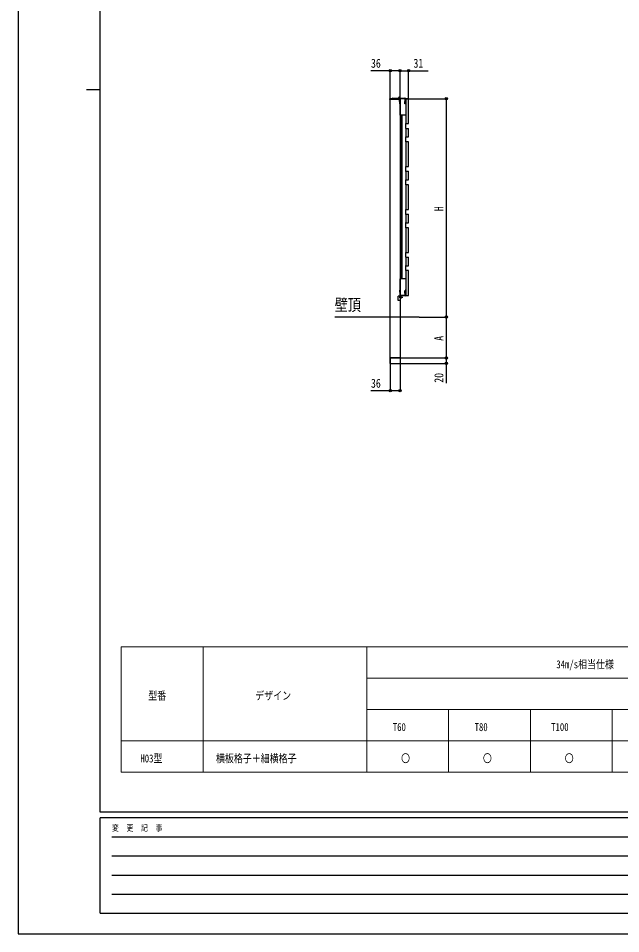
# Model space of a CAD drawing. Units: millimetres, scale not verified. Extents: x -4205 to 4205, y -2970 to 2970.
# Drawn here: x -4205 to -1996, y -2970 to 386 of the extents above; entities that cross this region are included whole.
import ezdxf
from ezdxf.enums import TextEntityAlignment as Align

# ---------------------------------------------------------------- set-up
doc = ezdxf.new("R2010")
doc.units = ezdxf.units.MM
doc.header["$LTSCALE"] = 10
doc.layers.add('0-1_TABLE1', color=7, linetype='Continuous', lineweight=18)
for name, color, linetype in [('0-2_USER1', 3, 'Continuous'), ('0-3_YKK_A1', 4, 'Continuous'), ('0-4_YKK_D', 6, 'Continuous'), ('0-5_YKK_ZWAK', 7, 'Continuous')]:
    doc.layers.add(name, color=color, linetype=linetype)
doc.styles.add('ＭＳ ゴシック', font='')
doc.styles.get('ＭＳ ゴシック').set_extended_font_data('MS Gothic')

msp = doc.modelspace()

# ---------------------------------------------------------------- linework, layer by layer
at = {"layer": '0-1_TABLE1'}
for p, q in [((-3827.33, -1918.42), (72.67, -1918.42)), ((-3827.33, -1918.42), (-3827.33, -2378.42)), ((-3527.33, -1918.42), (-3527.33, -2378.42)), ((-2927.33, -1918.42), (-2927.33, -2378.42)), ((-2927.33, -2033.42), (72.67, -2033.42)), ((-2927.33, -2148.42), (72.67, -2148.42)), ((-2627.33, -2148.42), (-2627.33, -2378.42)), ((-2327.33, -2148.42), (-2327.33, -2378.42)), ((-2027.33, -2148.42), (-2027.33, -2378.42)), ((-3827.33, -2263.42), (72.67, -2263.42)), ((-3827.33, -2378.42), (72.67, -2378.42))]:
    msp.add_line(p, q, dxfattribs=at)
at = {"layer": '0-3_YKK_A1'}
for p, q in [((-2842.89, 87.66), (-2842.89, 90.66)), ((-2809.09, 87.66), (-2842.89, 87.66)), ((-2841.69, 91.86), (-2787.92, 91.86)), ((-2840.89, -709.54), (-2840.89, 87.36)), ((-2831.89, 92.86), (-2787.92, 92.86)), ((-2804.11, 91.86), (-2812.06, 91.86)), ((-2810.16, 93.94), (-2809.23, 92.08)), ((-2809.23, 92.08), (-2808.09, 91.47)), ((-2809.09, 87.66), (-2804.89, 91.86)), ((-2808.51, 94.35), (-2808.51, 93.46)), ((-2808.09, 98.88), (-2808.09, 80.11)), ((-2808.09, 95.36), (-2808.09, 89.72)), ((-2787.41, 90.66), (-2806.09, 90.66)), ((-2805.34, 89.96), (-2805.34, 30.96)), ((-2804.89, 90.36), (-2804.89, -632.54)), ((-2804.89, 71.79), (-2804.89, 79.74)), ((-2784.44, 90.96), (-2804.34, 90.96)), ((-2785.72, 89.59), (-2786.35, 71.63)), ((-2784.73, 89.55), (-2785.21, 75.6)), ((-2784.19, 89.47), (-2784.19, 0.46)), ((-2774.59, 90.46), (-2783.19, 90.46)), ((-2773.59, 0.46), (-2773.59, 89.47)), ((-2784.44, 29.96), (-2804.34, 29.96)), ((-2802.09, -569.04), (-2802.09, 29.96)), ((-2797.69, -569.02), (-2797.69, 29.98)), ((-2797.39, -569.04), (-2797.39, 29.96)), ((-2784.19, -18.78), (-2784.19, -47.79)), ((-2783.89, -18.07), (-2783.89, -0.25)), ((-2783.19, -0.54), (-2774.59, -0.54)), ((-2783.19, -17.79), (-2774.59, -17.79)), ((-2773.59, -47.79), (-2773.59, -18.78)), ((-2783.89, -67.32), (-2783.89, -48.5)), ((-2783.19, -48.79), (-2774.59, -48.79)), ((-2774.59, -67.04), (-2783.19, -67.04)), ((-2784.19, -68.03), (-2784.19, -157.04)), ((-2773.59, -157.04), (-2773.59, -68.03)), ((-2783.89, -175.57), (-2783.89, -157.75)), ((-2783.19, -158.04), (-2774.59, -158.04)), ((-2784.19, -176.28), (-2784.19, -205.29)), ((-2783.19, -175.29), (-2774.59, -175.29)), ((-2773.59, -205.29), (-2773.59, -176.28)), ((-2784.19, -225.53), (-2784.19, -314.54)), ((-2783.89, -224.82), (-2783.89, -206)), ((-2783.19, -206.29), (-2774.59, -206.29)), ((-2774.59, -224.54), (-2783.19, -224.54)), ((-2773.59, -314.54), (-2773.59, -225.53)), ((-2784.19, -333.78), (-2784.19, -362.79)), ((-2783.89, -333.07), (-2783.89, -315.25)), ((-2783.19, -315.54), (-2774.59, -315.54)), ((-2783.19, -332.79), (-2774.59, -332.79)), ((-2773.59, -362.79), (-2773.59, -333.78)), ((-2783.89, -382.32), (-2783.89, -363.5)), ((-2783.19, -363.79), (-2774.59, -363.79)), ((-2784.19, -383.03), (-2784.19, -472.04)), ((-2774.59, -382.04), (-2783.19, -382.04)), ((-2773.59, -472.04), (-2773.59, -383.03)), ((-2784.19, -491.28), (-2784.19, -520.29)), ((-2783.89, -490.57), (-2783.89, -472.75)), ((-2783.19, -473.04), (-2774.59, -473.04)), ((-2783.19, -490.29), (-2774.59, -490.29)), ((-2773.59, -520.29), (-2773.59, -491.28)), ((-2783.89, -539.32), (-2783.89, -521)), ((-2783.19, -521.29), (-2774.59, -521.29)), ((-2805.34, -570.04), (-2805.34, -629.04)), ((-2784.44, -569.04), (-2804.34, -569.04)), ((-2784.19, -540.03), (-2784.19, -629.04)), ((-2774.59, -539.04), (-2783.19, -539.04)), ((-2773.59, -629.04), (-2773.59, -540.03)), ((-2811.89, -648.5), (-2811.89, -632.5)), ((-2802.89, -632.5), (-2811.89, -632.5)), ((-2795.39, -637.54), (-2808.43, -637.54)), ((-2804.89, -618.81), (-2804.89, -610.86)), ((-2804.89, -632.5), (-2804.89, -632)), ((-2804.89, -632.54), (-2804.89, -648.54)), ((-2784.44, -630.04), (-2804.34, -630.04)), ((-2802.89, -648.5), (-2802.89, -632)), ((-2802.89, -633.29), (-2802.89, -639.54)), ((-2802.89, -633.29), (-2802.38, -633.29)), ((-2802.89, -641.79), (-2802.89, -635.54)), ((-2802.39, -629.5), (-2786.49, -629.5)), ((-2786.49, -631.5), (-2802.39, -631.5)), ((-2802.38, -633.29), (-2802.38, -639.54)), ((-2802.38, -641.79), (-2802.38, -635.54)), ((-2787.29, -615.5), (-2786.69, -610.5)), ((-2786.49, -629.5), (-2787.29, -615.5)), ((-2784.7, -610.74), (-2786.69, -610.5)), ((-2785.28, -615.57), (-2784.7, -610.74)), ((-2784.49, -629.39), (-2785.28, -615.57)), ((-2783.19, -630.04), (-2774.59, -630.04)), ((-2802.89, -648.5), (-2811.89, -648.5)), ((-2804.89, -648.54), (-2804.89, -709.54)), ((-2802.89, -641.79), (-2802.38, -641.79)), ((-2735.55, -709.54), (-3044.76, -709.54)), ((-2804.89, -709.54), (-2804.89, -859.54)), ((-2804.69, -860.54), (-2841.09, -860.54)), ((-2841.09, -879.54), (-2804.69, -879.54))]:
    msp.add_line(p, q, dxfattribs=at)
for points in [[(-2807.66, 94.35), (-2807.66, 93.46), (-2808.51, 93.46)], [(-2806.01, 93.94), (-2806.94, 92.08), (-2808.09, 91.47)], [(-2806.96, 77.84), (-2805.1, 76.91), (-2804.49, 75.76)], [(-2806.96, 73.69), (-2805.1, 74.62), (-2804.49, 75.76)], [(-2786.35, 71.63), (-2787.55, 71.68), (-2786.91, 90.15)], [(-2806.96, -612.76), (-2805.1, -613.69), (-2804.49, -614.84)], [(-2806.96, -616.91), (-2805.1, -615.98), (-2804.49, -614.84)], [(-2800.79, -635.46), (-2802.7, -636.39), (-2803.31, -637.54)], [(-2800.79, -639.61), (-2802.7, -638.68), (-2803.31, -637.54)], [(-2804.89, -859.54), (-2840.89, -859.54), (-2840.89, -709.54)], [(-2841.09, -879.54), (-2841.09, -859.54), (-2804.69, -859.54), (-2804.69, -879.54)]]:
    msp.add_lwpolyline(points, dxfattribs=at)
for centre, radius, start, end in [((-2841.69, 90.66), 1.2, 90, 180), ((-2831.89, 91.86), 1, 90, 180), ((-2812.06, 92.14), 0.274, 142.28591, 270), ((-2808.09, 89.06), 5.3, 94.59941, 142.28591), ((-2808.09, 89.06), 5.3, 37.71409, 85.40059), ((-2802.09, 75.76), 5.3, 127.71409, 232.28591), ((-2804.34, 89.96), 1, 90, 180), ((-2805.16, 79.74), 0.274, 0, 127.71409), ((-2805.16, 71.79), 0.274, 232.28591, 0), ((-2804.11, 92.14), 0.274, 270, 37.71409), ((-2787.92, 89.66), 3.2, 358, 90), ((-2787.92, 89.66), 2.2, 358, 90), ((-2787.41, 90.16), 0.5, 358, 90), ((-2786.21, 75.63), 1, 268, 358), ((-2784.44, 89.96), 1, 25.92781, 90), ((-2804.34, 30.96), 1, 180, 270), ((-2784.44, 30.96), 1, 270, 284.47751), ((-2804.34, -570.04), 1, 90, 180), ((-2784.44, -570.04), 1, 75.52249, 90), ((-2802.09, -614.84), 5.3, 127.71409, 232.28591), ((-2804.34, -629.04), 1, 180, 270), ((-2805.16, -610.86), 0.274, 0, 127.71409), ((-2805.16, -618.81), 0.274, 232.28591, 0), ((-2802.39, -632), 2.5, 90, 180), ((-2802.39, -632), 0.5, 90, 180), ((-2805.92, -637.54), 5.53, 43.21261, 50.20587), ((-2805.92, -637.54), 5.53, 316.78739, 43.21261), ((-2786.49, -629.5), 2, 270, 3.27049), ((-2784.44, -629.04), 1, 270, 296.38953), ((-2805.92, -637.54), 5.53, 309.79413, 316.78739)]:
    msp.add_arc(centre, radius, start, end, dxfattribs=at)
for centre, major_axis in [((-2783.19, 89.46), (-0.71, 0.71)), ((-2774.59, 89.46), (0.71, 0.71)), ((-2783.19, 0.47), (-0.71, -0.71)), ((-2774.59, 0.47), (0.71, -0.71)), ((-2783.19, -18.79), (-0.71, 0.71)), ((-2774.59, -18.79), (0.71, 0.71)), ((-2783.19, -47.78), (-0.71, -0.71)), ((-2783.19, -68.04), (-0.71, 0.71)), ((-2774.59, -47.78), (0.71, -0.71)), ((-2774.59, -68.04), (0.71, 0.71)), ((-2783.19, -157.03), (-0.71, -0.71)), ((-2774.59, -157.03), (0.71, -0.71)), ((-2783.19, -176.29), (-0.71, 0.71)), ((-2774.59, -176.29), (0.71, 0.71)), ((-2783.19, -205.28), (-0.71, -0.71)), ((-2783.19, -225.54), (-0.71, 0.71)), ((-2774.59, -205.28), (0.71, -0.71)), ((-2774.59, -225.54), (0.71, 0.71)), ((-2783.19, -314.53), (-0.71, -0.71)), ((-2783.19, -333.79), (-0.71, 0.71)), ((-2774.59, -314.53), (0.71, -0.71)), ((-2774.59, -333.79), (0.71, 0.71)), ((-2783.19, -362.78), (-0.71, -0.71)), ((-2774.59, -362.78), (0.71, -0.71)), ((-2783.19, -383.04), (-0.71, 0.71)), ((-2774.59, -383.04), (0.71, 0.71)), ((-2783.19, -472.03), (-0.71, -0.71)), ((-2783.19, -491.29), (-0.71, 0.71)), ((-2774.59, -472.03), (0.71, -0.71)), ((-2774.59, -491.29), (0.71, 0.71)), ((-2783.19, -520.28), (-0.71, -0.71)), ((-2774.59, -520.28), (0.71, -0.71)), ((-2783.19, -540.04), (-0.71, 0.71)), ((-2774.59, -540.04), (0.71, 0.71)), ((-2783.19, -629.03), (-0.71, -0.71)), ((-2774.59, -629.03), (0.71, -0.71))]:
    msp.add_ellipse(centre, major_axis=major_axis, ratio=0.99628, start_param=5.4996506, end_param=7.06672, dxfattribs=at)
at = {"layer": '0-4_YKK_D'}
for p, q in [((-2840.89, 88.36), (-2840.89, 194.44)), ((-2804.89, 91.36), (-2804.89, 194.44)), ((-2804.89, 88.36), (-2804.89, 194.44)), ((-2773.89, 90.46), (-2773.89, 194.44)), ((-2787.87, 90.46), (-2634.55, 90.46)), ((-2635.55, 90.46), (-2635.55, -709.54)), ((-2734.55, -709.54), (-2634.55, -709.54)), ((-2734.55, -709.54), (-2634.55, -709.54)), ((-2635.55, -709.54), (-2635.55, -859.54)), ((-2840.89, -860.54), (-2840.89, -980.54)), ((-2804.89, -860.54), (-2804.89, -980.54)), ((-2803.69, -859.54), (-2634.55, -859.54)), ((-2803.69, -859.54), (-2634.55, -859.54)), ((-2803.69, -879.54), (-2634.55, -879.54))]:
    msp.add_line(p, q, dxfattribs=at)
for points in [[(-2804.89, 193.44), (-2840.89, 193.44), (-2912.69, 193.44)], [(-2804.89, 193.44), (-2773.89, 193.44), (-2702.09, 193.44)], [(-2635.55, -859.54), (-2635.55, -879.54), (-2635.55, -951.34)], [(-2804.89, -979.54), (-2840.89, -979.54), (-2912.69, -979.54)]]:
    msp.add_lwpolyline(points, dxfattribs=at)
for centre in [(-2840.89, 193.44), (-2804.89, 193.44), (-2804.89, 193.44), (-2773.89, 193.44), (-2635.55, 90.46), (-2635.55, -709.54), (-2635.55, -709.54), (-2635.55, -859.54), (-2635.55, -859.54), (-2635.55, -879.54), (-2840.89, -979.54), (-2804.89, -979.54)]:
    msp.add_circle(centre, 4.25, dxfattribs=at)
at = {"layer": '0-5_YKK_ZWAK'}
for p, q in [((-3904.98, -2525), (-3904.98, 2775)), ((-3954.98, 125), (-3904.98, 125)), ((3895.02, -2525), (-3904.98, -2525)), ((-1304.98, -2545), (-3904.98, -2545)), ((-3904.98, -2895), (-3904.98, -2545)), ((-3862.48, -2615), (-1354.98, -2615)), ((-3862.48, -2685), (-1354.98, -2685)), ((-3862.48, -2755), (-1354.98, -2755)), ((-3862.48, -2825), (-1354.98, -2825)), ((-3904.98, -2895), (-1304.98, -2895))]:
    msp.add_line(p, q, dxfattribs=at)
msp.add_lwpolyline([(-4205, -2970), (4205, -2970), (4205, 2970), (-4205, 2970)], close=True, dxfattribs=at)

# ---------------------------------------------------------------- texts
at = {"layer": '0-1_TABLE1', "style": 'ＭＳ ゴシック', "width": 0.8}
for s, p in [('34m/s相当仕様', (-2232.13, -2005.92)), ('型番', (-3728.53, -2120.92)), ('デザイン', (-3336.13, -2120.92)), ('T60', (-2831.73, -2235.92)), ('T80', (-2531.73, -2235.92)), ('T100', (-2250.93, -2235.92)), ('H03型', (-3757.33, -2350.92)), ('横板格子＋細横格子', (-3480.13, -2350.92)), ('〇', (-2801.33, -2350.92)), ('〇', (-2501.33, -2350.92)), ('〇', (-2201.33, -2350.92))]:
    msp.add_text(s, height=29.33, dxfattribs=at).set_placement(p, align=Align.BOTTOM_LEFT)
at = {"layer": '0-2_USER1', "style": 'ＭＳ ゴシック', "width": 0.8}
msp.add_text('壁頂', height=43.99, dxfattribs=at).set_placement((-3044.76, -700), align=Align.BOTTOM_LEFT)
at = {"layer": '0-4_YKK_D', "style": 'ＭＳ ゴシック', "width": 0.8}
for s, p in [('36', (-2911.69, 194.44)), ('31', (-2755.89, 194.44)), ('36', (-2911.69, -978.54))]:
    msp.add_text(s, height=32.99, dxfattribs=at).set_placement(p, align=Align.BOTTOM_LEFT)
for s, p in [('H', (-2636.35, -321.54)), ('A', (-2636.35, -796.54)), ('20', (-2636.55, -950.34))]:
    msp.add_text(s, height=32.99, rotation=90, dxfattribs=at).set_placement(p, align=Align.BOTTOM_LEFT)
at = {"layer": '0-5_YKK_ZWAK', "style": 'ＭＳ ゴシック', "width": 0.8}
msp.add_text('変  更  記  事', height=21.99, dxfattribs=at).set_placement((-3861.31, -2600), align=Align.BOTTOM_LEFT)

doc.saveas('drawing.dxf')
